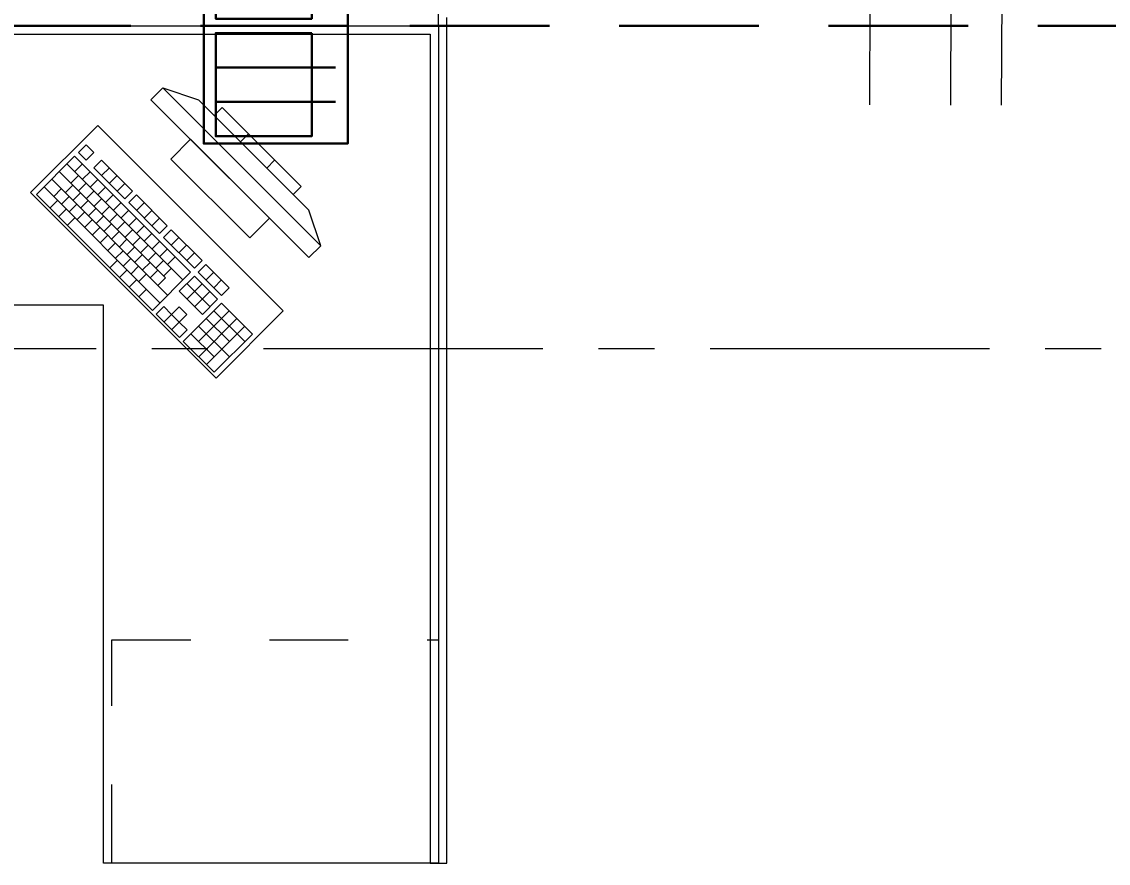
# Model space of a CAD drawing. Header units: inches. Extents: x -19 to 5698, y -728 to 92.
# Drawn here: x 224.433 to 226.38, y 33.485 to 34.992 of the extents above; entities that cross this region are included whole.
import ezdxf

# ---------------------------------------------------------------- set-up
doc = ezdxf.new("R2010")
doc.units = ezdxf.units.IN
doc.header["$MEASUREMENT"] = 0
for name, pattern in [('HIDDEN', [0.375, 0.25, -0.125]), ('Punto & Raya', [0.65, 0.5, -0.075, 0, -0.075]), ('Rayas', [0.282222, 0.141111, -0.141111]), ('RAYITAS', [0.375, 0.25, -0.125])]:
    doc.linetypes.add(name, pattern=pattern)
doc.layers.get('0').update_dxf_attribs({"color": 61})
for name, color, linetype, lineweight in [('00 conduct tomacorr', 120, 'HIDDEN', 30), ('T-TECHO-E', 150, 'Continuous', 20), ('TOMACORRIENTE', 22, 'RAYITAS', 9)]:
    doc.layers.add(name, color=color, linetype=linetype, lineweight=lineweight)
doc.layers.add('Interior - Mobiliario', color=7, linetype='Continuous')
doc.layers.add('Marcador - Secciones', color=7, linetype='Continuous')

# ---------------------------------------------------------------- blocks, each defined once
blk = doc.blocks.new('CAJA POP UP 6 MODULOS')
at = {"layer": '00 conduct tomacorr', "linetype": 'Continuous'}
for p, q in [((-0.095, -0.165), (-0.095, -0.0151)), ((-0.052, -0.165), (-0.052, -0.0151)), ((0.052, -0.165), (0.052, -0.0151)), ((0.095, -0.165), (0.095, -0.0151)), ((0, -0.165), (0, -0.18))]:
    blk.add_line(p, q, dxfattribs=at)
for points in [[(-0.147, 0), (0.147, 0), (0.147, -0.18), (-0.147, -0.18)], [(0, 0), (0.147, 0), (0.147, -0.18), (0, -0.18)]]:
    blk.add_lwpolyline(points, close=True, dxfattribs=at)
for points in [[(-0.138, -0.045), (-0.009, -0.045), (-0.009, -0.165), (-0.138, -0.165), (-0.138, -0.045)], [(0.009, -0.045), (0.138, -0.045), (0.138, -0.165), (0.009, -0.165), (0.009, -0.045)]]:
    blk.add_lwpolyline(points, dxfattribs=at)
at = {"color": 1, "insert": (-0.1807, -0.168), "char_height": 0.05, "attachment_point": 1, "rotation": 180}
blk.add_mtext_dynamic_manual_height_columns('{\\fVerdana|b0|i0|c0|p34;2T}', width=0.000481, gutter_width=0.1561, heights=[0], dxfattribs=at)
blk = doc.blocks.new('a')
at = {"layer": 'TOMACORRIENTE', "ltscale": 0.05}
h = blk.add_hatch(color=4, dxfattribs=at)
edge = h.paths.add_edge_path()
edge.add_arc((0, 0.0752), 0.0211, 0, 360)
at = {"layer": 'TOMACORRIENTE', "color": 4}
for p, q in [((-0.1455, 0.0963), (-0.0515, 0.0963)), ((-0.0985, 0.0963), (-0.0985, -0.0966)), ((0, 0.0963), (0, -0.0963)), ((0.0623, -0.0963), (0.0623, 0.0963))]:
    blk.add_line(p, q, dxfattribs=at)
blk.add_circle((0, 0.0752), 0.0211, dxfattribs=at)
blk = doc.blocks.new('CABLE 3FACE')
at = {"layer": 'T-TECHO-E', "rotation": 59.94170052614085}
blk.add_blockref('a', (0, 0), dxfattribs=at)

msp = doc.modelspace()

# ---------------------------------------------------------------- linework, layer by layer
at = {"layer": '00 conduct tomacorr'}
msp.add_line((206.7537, 34.9847), (230.7078, 34.9847), dxfattribs=at)
at = {"layer": 'Interior - Mobiliario', "color": 175, "linetype": 'Continuous', "lineweight": 13}
for p, q in [((225.1951, 34.9697), (225.1951, 34.9997)), ((223.8801, 34.9697), (225.1651, 34.9697)), ((225.1651, 34.9697), (225.1651, 33.4847)), ((225.1951, 33.4847), (225.1951, 34.9697)), ((224.6862, 34.8736), (224.665, 34.8524)), ((224.969, 34.5908), (224.6862, 34.8736)), ((224.6862, 34.8736), (224.7498, 34.8524)), ((224.665, 34.8524), (224.9478, 34.5696)), ((224.7498, 34.8524), (224.9478, 34.6544)), ((224.7923, 34.8383), (224.7781, 34.8241)), ((224.9337, 34.6968), (224.7923, 34.8383)), ((224.7781, 34.8241), (224.9195, 34.6827)), ((224.7357, 34.7817), (224.7003, 34.7463)), ((224.8771, 34.6403), (224.7357, 34.7817)), ((224.8253, 34.777), (224.8394, 34.7911)), ((224.5488, 34.7719), (224.5351, 34.7582)), ((224.5351, 34.7582), (224.5489, 34.7443)), ((224.5627, 34.758), (224.5488, 34.7719)), ((224.5489, 34.7443), (224.5627, 34.758)), ((224.5282, 34.7513), (224.4597, 34.6827)), ((224.736, 34.5436), (224.5282, 34.7513)), ((224.5765, 34.7442), (224.5628, 34.7305)), ((224.6319, 34.6888), (224.5765, 34.7442)), ((224.7003, 34.7463), (224.8418, 34.6049)), ((224.8724, 34.7298), (224.8865, 34.744)), ((224.5008, 34.7239), (224.6912, 34.5335)), ((224.5145, 34.7376), (224.7222, 34.5299)), ((224.5284, 34.7238), (224.5421, 34.7375)), ((224.5422, 34.7099), (224.5559, 34.7236)), ((224.5628, 34.7305), (224.6182, 34.6751)), ((224.5766, 34.7166), (224.5904, 34.7303)), ((224.4871, 34.7102), (224.6948, 34.5025)), ((224.5113, 34.6859), (224.525, 34.6997)), ((224.5216, 34.7031), (224.5353, 34.7168)), ((224.5354, 34.6893), (224.5491, 34.703)), ((224.5561, 34.6961), (224.5698, 34.7098)), ((224.5905, 34.7028), (224.6042, 34.7165)), ((224.6043, 34.6889), (224.618, 34.7026)), ((224.4597, 34.6827), (224.6674, 34.475)), ((224.4734, 34.6965), (224.6811, 34.4887)), ((224.4907, 34.6792), (224.5044, 34.6929)), ((224.5252, 34.6721), (224.5389, 34.6858)), ((224.5493, 34.6754), (224.563, 34.6891)), ((224.5699, 34.6822), (224.5836, 34.6959)), ((224.5838, 34.6684), (224.5975, 34.6821)), ((224.6182, 34.6751), (224.6319, 34.6888)), ((224.6388, 34.6819), (224.6251, 34.6682)), ((224.6942, 34.6265), (224.6388, 34.6819)), ((224.9195, 34.6827), (224.9337, 34.6968)), ((224.4839, 34.6585), (224.4976, 34.6722)), ((224.5045, 34.6653), (224.5183, 34.679)), ((224.5184, 34.6515), (224.5321, 34.6652)), ((224.539, 34.6582), (224.5527, 34.672)), ((224.5631, 34.6616), (224.5768, 34.6753)), ((224.577, 34.6477), (224.5907, 34.6614)), ((224.5976, 34.6545), (224.6113, 34.6682)), ((224.6251, 34.6682), (224.6805, 34.6128)), ((224.639, 34.6543), (224.6527, 34.668)), ((224.4995, 34.6429), (224.5132, 34.6566)), ((224.5151, 34.6274), (224.5288, 34.6411)), ((224.5322, 34.6376), (224.5459, 34.6513)), ((224.5529, 34.6444), (224.5666, 34.6581)), ((224.5667, 34.6306), (224.5804, 34.6443)), ((224.5908, 34.6339), (224.6045, 34.6476)), ((224.6115, 34.6407), (224.6252, 34.6544)), ((224.6253, 34.6268), (224.639, 34.6405)), ((224.6528, 34.6405), (224.6665, 34.6542)), ((224.969, 34.5908), (224.9478, 34.6544)), ((224.5461, 34.6238), (224.5598, 34.6375)), ((224.5599, 34.6099), (224.5736, 34.6236)), ((224.5806, 34.6167), (224.5943, 34.6304)), ((224.6047, 34.62), (224.6184, 34.6337)), ((224.6392, 34.613), (224.6529, 34.6267)), ((224.6666, 34.6266), (224.6804, 34.6403)), ((224.6805, 34.6128), (224.6942, 34.6265)), ((224.8418, 34.6049), (224.8771, 34.6403)), ((224.5738, 34.5961), (224.5875, 34.6098)), ((224.5944, 34.6029), (224.6081, 34.6166)), ((224.6083, 34.589), (224.622, 34.6027)), ((224.6185, 34.6062), (224.6322, 34.6199)), ((224.6324, 34.5923), (224.6461, 34.606)), ((224.653, 34.5991), (224.6667, 34.6128)), ((224.7011, 34.6196), (224.6874, 34.6058)), ((224.6874, 34.6058), (224.7428, 34.5505)), ((224.7565, 34.5642), (224.7011, 34.6196)), ((224.7013, 34.592), (224.715, 34.6057)), ((224.5876, 34.5822), (224.6013, 34.5959)), ((224.6221, 34.5752), (224.6358, 34.5889)), ((224.6462, 34.5785), (224.6599, 34.5922)), ((224.6668, 34.5853), (224.6806, 34.599)), ((224.6807, 34.5714), (224.6944, 34.5851)), ((224.7151, 34.5782), (224.7288, 34.5919)), ((224.9478, 34.5696), (224.969, 34.5908)), ((224.5912, 34.5512), (224.6049, 34.5649)), ((224.6015, 34.5684), (224.6152, 34.5821)), ((224.6153, 34.5545), (224.629, 34.5682)), ((224.636, 34.5613), (224.6497, 34.575)), ((224.6601, 34.5646), (224.6738, 34.5784)), ((224.6739, 34.5508), (224.6876, 34.5645)), ((224.6945, 34.5576), (224.7083, 34.5713)), ((224.729, 34.5643), (224.7427, 34.578)), ((224.7428, 34.5505), (224.7565, 34.5642)), ((224.6085, 34.5339), (224.6222, 34.5476)), ((224.6292, 34.5407), (224.6429, 34.5544)), ((224.6498, 34.5475), (224.6635, 34.5612)), ((224.6637, 34.5336), (224.6774, 34.5473)), ((224.6674, 34.475), (224.736, 34.5436)), ((224.6878, 34.5369), (224.7015, 34.5507)), ((224.7634, 34.5572), (224.7497, 34.5435)), ((224.7497, 34.5435), (224.7913, 34.502)), ((224.805, 34.5157), (224.7634, 34.5572)), ((224.7636, 34.5297), (224.7773, 34.5434)), ((224.6258, 34.5166), (224.6396, 34.5303)), ((224.643, 34.5268), (224.6567, 34.5405)), ((224.6775, 34.5198), (224.6912, 34.5335)), ((224.7429, 34.5367), (224.7154, 34.5093)), ((224.7844, 34.4951), (224.7429, 34.5367)), ((224.7774, 34.5158), (224.7911, 34.5296)), ((224.6431, 34.4993), (224.6569, 34.513)), ((224.7154, 34.5093), (224.757, 34.4677)), ((224.7292, 34.523), (224.7707, 34.4814)), ((224.7293, 34.4954), (224.7567, 34.5228)), ((224.7431, 34.4816), (224.7706, 34.509)), ((224.7913, 34.502), (224.805, 34.5157)), ((224.7913, 34.4882), (224.7228, 34.4196)), ((224.757, 34.4677), (224.7844, 34.4951)), ((224.8467, 34.4328), (224.7913, 34.4882)), ((224.688, 34.4818), (224.6743, 34.4681)), ((224.6743, 34.4681), (224.7158, 34.4266)), ((224.7019, 34.468), (224.688, 34.4818)), ((224.6882, 34.4543), (224.7019, 34.468)), ((224.7156, 34.4817), (224.7019, 34.468)), ((224.7019, 34.468), (224.7157, 34.4541)), ((224.7294, 34.4678), (224.7156, 34.4817)), ((224.7157, 34.4541), (224.7294, 34.4678)), ((224.7503, 34.4195), (224.8052, 34.4744)), ((224.7776, 34.4745), (224.833, 34.4191)), ((224.702, 34.4404), (224.7157, 34.4541)), ((224.7296, 34.4403), (224.7157, 34.4541)), ((224.7502, 34.4471), (224.8056, 34.3917)), ((224.7505, 34.3919), (224.819, 34.4605)), ((224.7639, 34.4608), (224.8055, 34.4192)), ((224.7643, 34.3781), (224.8329, 34.4467)), ((224.7158, 34.4266), (224.7296, 34.4403)), ((224.7365, 34.4334), (224.778, 34.3918)), ((224.7782, 34.3643), (224.8467, 34.4328)), ((224.7228, 34.4196), (224.7782, 34.3643)), ((225.1651, 33.4847), (225.1951, 33.4847))]:
    msp.add_line(p, q, dxfattribs=at)
at = {"layer": 'Interior - Mobiliario', "color": 175, "linetype": 'Rayas', "lineweight": 13}
for p, q in [((224.5951, 33.4847), (224.5951, 33.8847)), ((224.5951, 33.8847), (225.1801, 33.8847))]:
    msp.add_line(p, q, dxfattribs=at)
at = {"layer": 'Interior - Mobiliario', "color": 175, "linetype": 'Continuous', "lineweight": 13, "flags": 128}
for points in [[(225.1801, 34.9847), (225.1801, 36.4847), (224.5801, 36.4847), (224.5801, 35.4847), (223.8801, 35.4847), (223.8801, 34.9847)], [(225.1801, 34.9847), (225.1801, 33.4847), (224.5801, 33.4847), (224.5801, 34.4847), (223.8801, 34.4847), (223.8801, 34.9847)], [(224.5695, 34.8064), (224.4493, 34.6862), (224.7817, 34.3539), (224.9019, 34.4741)]]:
    msp.add_lwpolyline(points, close=True, dxfattribs=at)
at = {"layer": 'Marcador - Secciones', "color": 251, "linetype": 'Punto & Raya', "lineweight": 13, "true_color": 0x636466}
msp.add_line((189.6667, 34.4067), (240.9403, 34.4067), dxfattribs=at)

# ---------------------------------------------------------------- block references
at = {"layer": '00 conduct tomacorr'}
for name, p, xscale, yscale, zscale, rotation in [('CAJA POP UP 6 MODULOS', (225.0173, 34.9847, 0), 1.432830642179531, 1.432830642179531, 1.432830642179531, 269.9999999999999), ('CABLE 3FACE', (226.0974, 34.9847, 0), 1.47256122672843, 1.47256122672843, 1.47256122672843, 299.7894777823319)]:
    msp.add_blockref(name, p, dxfattribs=dict(at, xscale=xscale, yscale=yscale, zscale=zscale, rotation=rotation))

doc.saveas('drawing.dxf')
